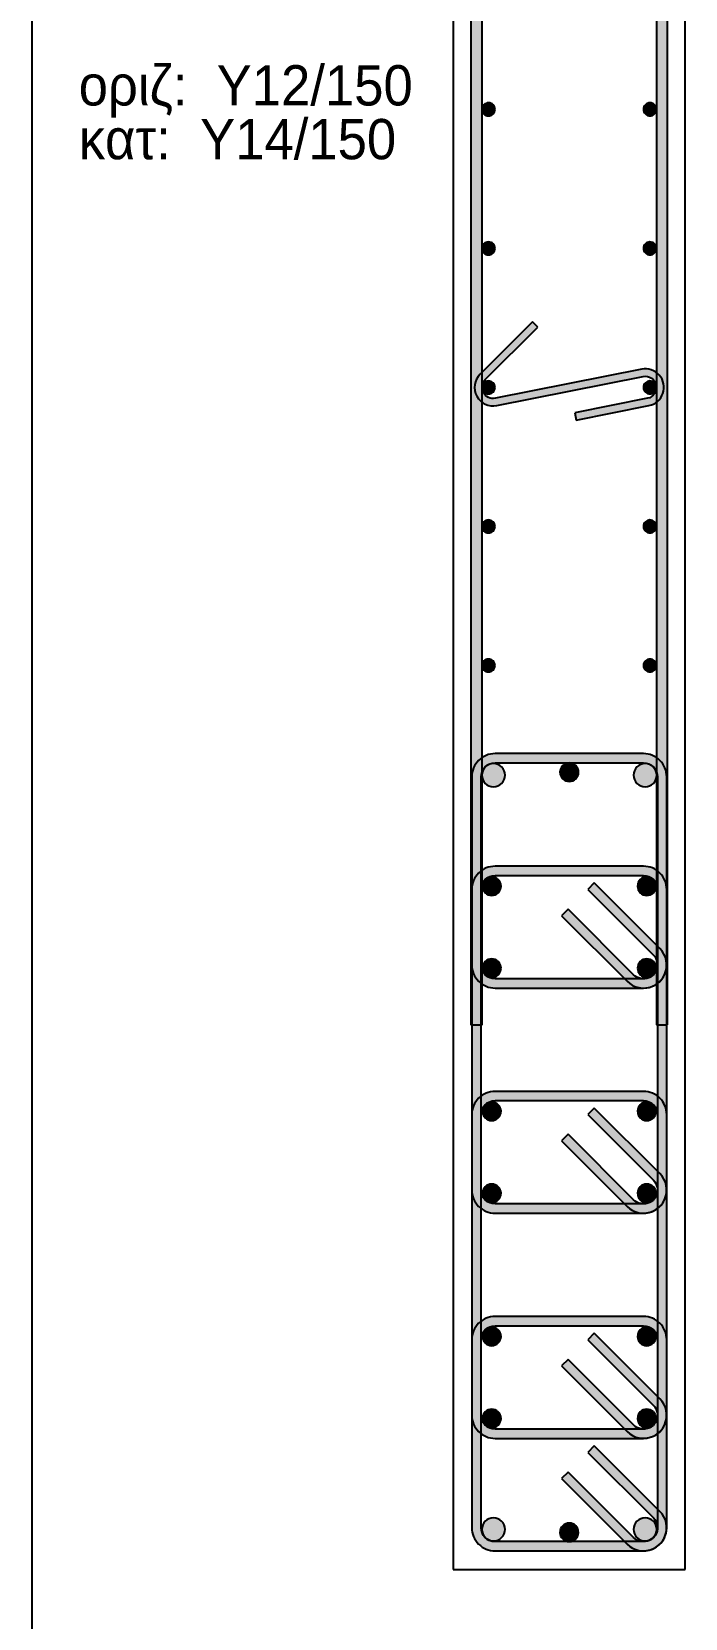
# Model space of a CAD drawing. Header units: millimetres. Extents: x -2171 to 1563, y -1758 to -1505.
# Drawn here: x -622.61 to -619.08, y -1620.84 to -1612.28 of the extents above; entities that cross this region are included whole.
import ezdxf

# ---------------------------------------------------------------- set-up
doc = ezdxf.new("R2010")
doc.units = ezdxf.units.MM
for name, color, linetype in [('Col_Det', 7, 'Continuous'), ('Col_Det_Fill', 7, 'Continuous'), ('Geo_Col_Pro_1', 7, 'Continuous')]:
    doc.layers.add(name, color=color, linetype=linetype)
doc.styles.add('S1Arl22_b_934_161', font='arial.ttf', dxfattribs={"width": 0.933629, "height": 0.002175})

msp = doc.modelspace()

# ---------------------------------------------------------------- hatches: boundary and pattern name
at = {"layer": 'Col_Det_Fill'}
for color, points in [(252, [(-620.1793, -1607.0104), (-620.2393, -1607.0104), (-620.2393, -1617.6343), (-620.1793, -1617.6343)]), (252, [(-619.2393, -1617.6343), (-619.1793, -1617.6343), (-619.1793, -1607.0104), (-619.2393, -1607.0104)]), (133, [(-620.1443, -1612.7323, 0.414214), (-620.1093, -1612.6973, 0.414214), (-620.1443, -1612.6623, 0.414214), (-620.1793, -1612.6973, 0.414214)]), (133, [(-619.2743, -1612.7323, 0.414214), (-619.2393, -1612.6973, 0.414214), (-619.2743, -1612.6623, 0.414214), (-619.3093, -1612.6973, 0.414214)]), (133, [(-620.1443, -1613.4822, 0.414214), (-620.1093, -1613.4472, 0.414214), (-620.1443, -1613.4122, 0.414214), (-620.1793, -1613.4472, 0.414214)]), (133, [(-619.2743, -1613.4822, 0.414214), (-619.2393, -1613.4472, 0.414214), (-619.2743, -1613.4122, 0.414214), (-619.3093, -1613.4472, 0.414214)]), (252, [(-620.19, -1614.1264), (-620.1617, -1614.1547), (-619.8789, -1613.8718), (-619.9071, -1613.8435)]), (252, [(-619.311, -1614.1382), (-619.3188, -1614.099), (-620.1076, -1614.2559), (-620.0998, -1614.2952)]), (252, [(-619.2876, -1614.2559), (-619.2798, -1614.2952, 1), (-619.3188, -1614.099), (-619.311, -1614.1382, -1)]), (252, [(-620.0998, -1614.2952), (-620.1076, -1614.2559, -0.741663), (-620.1617, -1614.1547), (-620.19, -1614.1264, 0.741663)]), (133, [(-620.1443, -1614.2321, 0.414214), (-620.1093, -1614.1971, 0.414214), (-620.1443, -1614.1621, 0.414214), (-620.1793, -1614.1971, 0.414214)]), (133, [(-619.2743, -1614.2321, 0.414214), (-619.2393, -1614.1971, 0.414214), (-619.2743, -1614.1621, 0.414214), (-619.3093, -1614.1971, 0.414214)]), (252, [(-619.6799, -1614.334), (-619.6721, -1614.3732), (-619.2798, -1614.2952), (-619.2876, -1614.2559)]), (133, [(-620.1443, -1614.982, 0.414214), (-620.1093, -1614.947, 0.414214), (-620.1443, -1614.912, 0.414214), (-620.1793, -1614.947, 0.414214)]), (133, [(-619.2743, -1614.982, 0.414214), (-619.2393, -1614.947, 0.414214), (-619.2743, -1614.912, 0.414214), (-619.3093, -1614.947, 0.414214)]), (133, [(-620.1443, -1615.7319, 0.414214), (-620.1093, -1615.6969, 0.414214), (-620.1443, -1615.6619, 0.414214), (-620.1793, -1615.6969, 0.414214)]), (133, [(-619.2743, -1615.7319, 0.414214), (-619.2393, -1615.6969, 0.414214), (-619.2743, -1615.6619, 0.414214), (-619.3093, -1615.6969, 0.414214)]), (252, [(-620.1093, -1616.2223), (-620.1093, -1616.1723, 0.414214), (-620.2343, -1616.2973), (-620.1843, -1616.2973, -0.414214)]), (12, [(-620.1181, -1616.351, 0.414214), (-620.0556, -1616.2885, 0.414214), (-620.1181, -1616.226, 0.414214), (-620.1806, -1616.2885, 0.414214)]), (252, [(-619.3093, -1616.2223), (-619.3093, -1616.1723), (-620.1093, -1616.1723), (-620.1093, -1616.2223)]), (133, [(-619.7093, -1616.3223, 0.414214), (-619.6593, -1616.2723, 0.414214), (-619.7093, -1616.2223, 0.414214), (-619.7593, -1616.2723, 0.414214)]), (12, [(-619.3004, -1616.351, 0.414214), (-619.2379, -1616.2885, 0.414214), (-619.3004, -1616.226, 0.414214), (-619.3629, -1616.2885, 0.414214)]), (252, [(-619.2343, -1616.2973), (-619.1843, -1616.2973, 0.414214), (-619.3093, -1616.1723), (-619.3093, -1616.2223, -0.414214)]), (252, [(-620.1843, -1616.2973), (-620.2343, -1616.2973), (-620.2343, -1620.3473), (-620.1843, -1620.3473)]), (252, [(-619.2343, -1620.3473), (-619.1843, -1620.3473), (-619.1843, -1616.2973), (-619.2343, -1616.2973)]), (252, [(-620.1093, -1616.8295), (-620.1093, -1616.7795, 0.414214), (-620.2343, -1616.9045), (-620.1843, -1616.9045, -0.414214)]), (56, [(-620.127, -1616.9368, 0.414214), (-620.077, -1616.8868, 0.414214), (-620.127, -1616.8368, 0.414214), (-620.177, -1616.8868, 0.414214)]), (252, [(-619.3093, -1616.8295), (-619.3093, -1616.7795), (-620.1093, -1616.7795), (-620.1093, -1616.8295)]), (56, [(-619.2916, -1616.9368, 0.414214), (-619.2416, -1616.8868, 0.414214), (-619.2916, -1616.8368, 0.414214), (-619.3416, -1616.8868, 0.414214)]), (252, [(-619.2343, -1616.9045), (-619.1843, -1616.9045, 0.414214), (-619.3093, -1616.7795), (-619.3093, -1616.8295, -0.414214)]), (252, [(-620.1843, -1616.9045), (-620.2343, -1616.9045), (-620.2343, -1617.3116), (-620.1843, -1617.3116)]), (252, [(-619.2562, -1617.2586), (-619.2209, -1617.2232), (-619.5744, -1616.8697), (-619.6098, -1616.905)]), (252, [(-619.2343, -1617.3116), (-619.1843, -1617.3116), (-619.1843, -1616.9045), (-619.2343, -1616.9045)]), (252, [(-619.7159, -1617.0111), (-619.7512, -1617.0464), (-619.3977, -1617.4), (-619.3623, -1617.3646)]), (252, [(-619.3093, -1617.3866), (-619.3093, -1617.4366, 0.668179), (-619.2209, -1617.2232), (-619.2562, -1617.2586, -0.668179)]), (252, [(-620.1843, -1617.3116), (-620.2343, -1617.3116, 0.414214), (-620.1093, -1617.4366), (-620.1093, -1617.3866, -0.414214)]), (56, [(-620.127, -1617.3793, 0.414214), (-620.077, -1617.3293, 0.414214), (-620.127, -1617.2793, 0.414214), (-620.177, -1617.3293, 0.414214)]), (252, [(-619.3623, -1617.3646), (-619.3977, -1617.4, 0.668179), (-619.1843, -1617.3116), (-619.2343, -1617.3116, -0.668179)]), (56, [(-619.2916, -1617.3793, 0.414214), (-619.2416, -1617.3293, 0.414214), (-619.2916, -1617.2793, 0.414214), (-619.3416, -1617.3293, 0.414214)]), (252, [(-620.1093, -1617.3866), (-620.1093, -1617.4366), (-619.3093, -1617.4366), (-619.3093, -1617.3866)]), (252, [(-620.1093, -1618.0438), (-620.1093, -1617.9938, 0.414214), (-620.2343, -1618.1188), (-620.1843, -1618.1188, -0.414214)]), (252, [(-619.3093, -1618.0438), (-619.3093, -1617.9938), (-620.1093, -1617.9938), (-620.1093, -1618.0438)]), (252, [(-619.2343, -1618.1188), (-619.1843, -1618.1188, 0.414214), (-619.3093, -1617.9938), (-619.3093, -1618.0438, -0.414214)]), (252, [(-620.1843, -1618.1188), (-620.2343, -1618.1188), (-620.2343, -1618.5259), (-620.1843, -1618.5259)]), (56, [(-620.127, -1618.1511, 0.414214), (-620.077, -1618.1011, 0.414214), (-620.127, -1618.0511, 0.414214), (-620.177, -1618.1011, 0.414214)]), (252, [(-619.2562, -1618.4729), (-619.2209, -1618.4375), (-619.5744, -1618.084), (-619.6098, -1618.1193)]), (56, [(-619.2916, -1618.1511, 0.414214), (-619.2416, -1618.1011, 0.414214), (-619.2916, -1618.0511, 0.414214), (-619.3416, -1618.1011, 0.414214)]), (252, [(-619.2343, -1618.5259), (-619.1843, -1618.5259), (-619.1843, -1618.1188), (-619.2343, -1618.1188)]), (252, [(-619.7159, -1618.2254), (-619.7512, -1618.2607), (-619.3977, -1618.6143), (-619.3623, -1618.5789)]), (252, [(-619.3093, -1618.6009), (-619.3093, -1618.6509, 0.668179), (-619.2209, -1618.4375), (-619.2562, -1618.4729, -0.668179)]), (252, [(-620.1843, -1618.5259), (-620.2343, -1618.5259, 0.414214), (-620.1093, -1618.6509), (-620.1093, -1618.6009, -0.414214)]), (56, [(-620.127, -1618.5936, 0.414214), (-620.077, -1618.5436, 0.414214), (-620.127, -1618.4936, 0.414214), (-620.177, -1618.5436, 0.414214)]), (252, [(-619.3623, -1618.5789), (-619.3977, -1618.6143, 0.668179), (-619.1843, -1618.5259), (-619.2343, -1618.5259, -0.668179)]), (56, [(-619.2916, -1618.5936, 0.414214), (-619.2416, -1618.5436, 0.414214), (-619.2916, -1618.4936, 0.414214), (-619.3416, -1618.5436, 0.414214)]), (252, [(-620.1093, -1618.6009), (-620.1093, -1618.6509), (-619.3093, -1618.6509), (-619.3093, -1618.6009)]), (252, [(-620.1093, -1619.258), (-620.1093, -1619.208, 0.414214), (-620.2343, -1619.333), (-620.1843, -1619.333, -0.414214)]), (252, [(-619.3093, -1619.258), (-619.3093, -1619.208), (-620.1093, -1619.208), (-620.1093, -1619.258)]), (252, [(-619.2343, -1619.333), (-619.1843, -1619.333, 0.414214), (-619.3093, -1619.208), (-619.3093, -1619.258, -0.414214)]), (56, [(-620.127, -1619.3654, 0.414214), (-620.077, -1619.3154, 0.414214), (-620.127, -1619.2654, 0.414214), (-620.177, -1619.3154, 0.414214)]), (252, [(-619.2562, -1619.6872), (-619.2209, -1619.6518), (-619.5744, -1619.2982), (-619.6098, -1619.3336)]), (56, [(-619.2916, -1619.3654, 0.414214), (-619.2416, -1619.3154, 0.414214), (-619.2916, -1619.2654, 0.414214), (-619.3416, -1619.3154, 0.414214)]), (252, [(-620.1843, -1619.333), (-620.2343, -1619.333), (-620.2343, -1619.7402), (-620.1843, -1619.7402)]), (252, [(-619.2343, -1619.7402), (-619.1843, -1619.7402), (-619.1843, -1619.333), (-619.2343, -1619.333)]), (252, [(-619.7159, -1619.4397), (-619.7512, -1619.475), (-619.3977, -1619.8286), (-619.3623, -1619.7932)]), (252, [(-619.3093, -1619.8152), (-619.3093, -1619.8652, 0.668179), (-619.2209, -1619.6518), (-619.2562, -1619.6872, -0.668179)]), (252, [(-620.1843, -1619.7402), (-620.2343, -1619.7402, 0.414214), (-620.1093, -1619.8652), (-620.1093, -1619.8152, -0.414214)]), (56, [(-620.127, -1619.8079, 0.414214), (-620.077, -1619.7579, 0.414214), (-620.127, -1619.7079, 0.414214), (-620.177, -1619.7579, 0.414214)]), (252, [(-619.3623, -1619.7932), (-619.3977, -1619.8286, 0.668179), (-619.1843, -1619.7402), (-619.2343, -1619.7402, -0.668179)]), (56, [(-619.2916, -1619.8079, 0.414214), (-619.2416, -1619.7579, 0.414214), (-619.2916, -1619.7079, 0.414214), (-619.3416, -1619.7579, 0.414214)]), (252, [(-620.1093, -1619.8152), (-620.1093, -1619.8652), (-619.3093, -1619.8652), (-619.3093, -1619.8152)]), (252, [(-619.2562, -1620.2943), (-619.2209, -1620.2589), (-619.5744, -1619.9054), (-619.6098, -1619.9407)]), (252, [(-619.7159, -1620.0468), (-619.7512, -1620.0822), (-619.3977, -1620.4357), (-619.3623, -1620.4004)]), (252, [(-619.3093, -1620.4223), (-619.3093, -1620.4723, 0.668179), (-619.2209, -1620.2589), (-619.2562, -1620.2943, -0.668179)]), (252, [(-620.1843, -1620.3473), (-620.2343, -1620.3473, 0.414214), (-620.1093, -1620.4723), (-620.1093, -1620.4223, -0.414214)]), (12, [(-620.1181, -1620.4187, 0.414214), (-620.0556, -1620.3562, 0.414214), (-620.1181, -1620.2937, 0.414214), (-620.1806, -1620.3562, 0.414214)]), (133, [(-619.7095, -1620.4223, 0.414214), (-619.6595, -1620.3723, 0.414214), (-619.7095, -1620.3223, 0.414214), (-619.7595, -1620.3723, 0.414214)]), (252, [(-619.3623, -1620.4004), (-619.3977, -1620.4357, 0.668179), (-619.1843, -1620.3473), (-619.2343, -1620.3473, -0.668179)]), (12, [(-619.3004, -1620.4187, 0.414214), (-619.2379, -1620.3562, 0.414214), (-619.3004, -1620.2937, 0.414214), (-619.3629, -1620.3562, 0.414214)]), (252, [(-620.1093, -1620.4223), (-620.1093, -1620.4723), (-619.3093, -1620.4723), (-619.3093, -1620.4223)])]:
    msp.add_hatch(color=color, dxfattribs=at).paths.add_polyline_path(points)

# ---------------------------------------------------------------- linework, layer by layer
at = {"layer": 'Col_Det', "color": 7}
for points in [[(-620.3343, -1604.0723), (-620.3343, -1620.5723)], [(-619.0843, -1620.5723), (-619.0843, -1605.3223)], [(-620.2393, -1607.0104), (-620.2393, -1617.6343)], [(-620.1793, -1617.6343), (-620.1793, -1607.0104)], [(-619.2393, -1607.0104), (-619.2393, -1617.6343)], [(-619.1793, -1617.6343), (-619.1793, -1607.0104)], [(-619.9071, -1613.8435), (-620.19, -1614.1264)], [(-619.8789, -1613.8718), (-619.9071, -1613.8435)], [(-620.1617, -1614.1547), (-619.8789, -1613.8718)], [(-619.3188, -1614.099), (-620.1076, -1614.2559)], [(-620.0998, -1614.2952), (-619.311, -1614.1382)], [(-619.2876, -1614.2559), (-619.6799, -1614.334)], [(-619.6799, -1614.334), (-619.6721, -1614.3732)], [(-619.6721, -1614.3732), (-619.2798, -1614.2952)], [(-619.3093, -1616.1723), (-620.1093, -1616.1723)], [(-620.1093, -1616.2223), (-619.3093, -1616.2223)], [(-620.2343, -1616.2973), (-620.2343, -1620.3473)], [(-620.1843, -1620.3473), (-620.1843, -1616.2973)], [(-619.2343, -1616.2973), (-619.2343, -1620.3473)], [(-619.1843, -1620.3473), (-619.1843, -1616.2973)], [(-619.3093, -1616.7795), (-620.1093, -1616.7795)], [(-620.1093, -1616.8295), (-619.3093, -1616.8295)], [(-620.2343, -1616.9045), (-620.2343, -1617.3116)], [(-620.1843, -1617.3116), (-620.1843, -1616.9045)], [(-619.5744, -1616.8697), (-619.6098, -1616.905)], [(-619.6098, -1616.905), (-619.2562, -1617.2586)], [(-619.2209, -1617.2232), (-619.5744, -1616.8697)], [(-619.2343, -1616.9045), (-619.2343, -1617.3116)], [(-619.1843, -1617.3116), (-619.1843, -1616.9045)], [(-619.7159, -1617.0111), (-619.7512, -1617.0464)], [(-619.3623, -1617.3646), (-619.7159, -1617.0111)], [(-619.7512, -1617.0464), (-619.3977, -1617.4)], [(-619.3093, -1617.3866), (-620.1093, -1617.3866)], [(-620.1093, -1617.4366), (-619.3093, -1617.4366)], [(-620.2393, -1617.6343), (-620.1793, -1617.6343)], [(-619.2393, -1617.6343), (-619.1793, -1617.6343)], [(-619.3093, -1617.9938), (-620.1093, -1617.9938)], [(-620.2343, -1618.1188), (-620.2343, -1618.5259)], [(-620.1843, -1618.5259), (-620.1843, -1618.1188)], [(-620.1093, -1618.0438), (-619.3093, -1618.0438)], [(-619.5744, -1618.084), (-619.6098, -1618.1193)], [(-619.6098, -1618.1193), (-619.2562, -1618.4729)], [(-619.2209, -1618.4375), (-619.5744, -1618.084)], [(-619.2343, -1618.1188), (-619.2343, -1618.5259)], [(-619.1843, -1618.5259), (-619.1843, -1618.1188)], [(-619.7159, -1618.2254), (-619.7512, -1618.2607)], [(-619.7512, -1618.2607), (-619.3977, -1618.6143)], [(-619.3623, -1618.5789), (-619.7159, -1618.2254)], [(-619.3093, -1618.6009), (-620.1093, -1618.6009)], [(-620.1093, -1618.6509), (-619.3093, -1618.6509)], [(-619.3093, -1619.208), (-620.1093, -1619.208)], [(-620.1093, -1619.258), (-619.3093, -1619.258)], [(-619.5744, -1619.2982), (-619.6098, -1619.3336)], [(-619.2209, -1619.6518), (-619.5744, -1619.2982)], [(-620.2343, -1619.333), (-620.2343, -1619.7402)], [(-620.1843, -1619.7402), (-620.1843, -1619.333)], [(-619.6098, -1619.3336), (-619.2562, -1619.6872)], [(-619.2343, -1619.333), (-619.2343, -1619.7402)], [(-619.1843, -1619.7402), (-619.1843, -1619.333)], [(-619.7159, -1619.4397), (-619.7512, -1619.475)], [(-619.7512, -1619.475), (-619.3977, -1619.8286)], [(-619.3623, -1619.7932), (-619.7159, -1619.4397)], [(-619.3093, -1619.8152), (-620.1093, -1619.8152)], [(-620.1093, -1619.8652), (-619.3093, -1619.8652)], [(-619.5744, -1619.9054), (-619.6098, -1619.9407)], [(-619.2209, -1620.2589), (-619.5744, -1619.9054)], [(-619.6098, -1619.9407), (-619.2562, -1620.2943)], [(-619.7159, -1620.0468), (-619.7512, -1620.0822)], [(-619.7512, -1620.0822), (-619.3977, -1620.4357)], [(-619.3623, -1620.4004), (-619.7159, -1620.0468)], [(-619.3093, -1620.4223), (-620.1093, -1620.4223)], [(-620.1093, -1620.4723), (-619.3093, -1620.4723)], [(-620.3343, -1620.5723), (-619.0843, -1620.5723)]]:
    msp.add_lwpolyline(points, dxfattribs=at)
for points in [[(-620.1443, -1612.6623, 0.414214), (-620.1793, -1612.6973, 0.414214)], [(-620.1793, -1612.6973, 0.414214), (-620.1443, -1612.7323, 0.414214)], [(-620.1093, -1612.6973, 0.414214), (-620.1443, -1612.6623, 0.414214)], [(-620.1443, -1612.7323, 0.414214), (-620.1093, -1612.6973, 0.414214)], [(-619.2743, -1612.6623, 0.414214), (-619.3093, -1612.6973, 0.414214)], [(-619.3093, -1612.6973, 0.414214), (-619.2743, -1612.7323, 0.414214)], [(-619.2393, -1612.6973, 0.414214), (-619.2743, -1612.6623, 0.414214)], [(-619.2743, -1612.7323, 0.414214), (-619.2393, -1612.6973, 0.414214)], [(-620.1443, -1613.4122, 0.414214), (-620.1793, -1613.4472, 0.414214)], [(-620.1093, -1613.4472, 0.414214), (-620.1443, -1613.4122, 0.414214)], [(-619.2743, -1613.4122, 0.414214), (-619.3093, -1613.4472, 0.414214)], [(-619.2393, -1613.4472, 0.414214), (-619.2743, -1613.4122, 0.414214)], [(-620.1793, -1613.4472, 0.414214), (-620.1443, -1613.4822, 0.414214)], [(-620.1443, -1613.4822, 0.414214), (-620.1093, -1613.4472, 0.414214)], [(-619.3093, -1613.4472, 0.414214), (-619.2743, -1613.4822, 0.414214)], [(-619.2743, -1613.4822, 0.414214), (-619.2393, -1613.4472, 0.414214)], [(-619.2798, -1614.2952, 1), (-619.3188, -1614.099)], [(-620.19, -1614.1264, 0.741663), (-620.0998, -1614.2952, 0.741663)], [(-620.1076, -1614.2559, -0.741663), (-620.1617, -1614.1547)], [(-620.1443, -1614.1621, 0.414214), (-620.1793, -1614.1971, 0.414214)], [(-620.1093, -1614.1971, 0.414214), (-620.1443, -1614.1621, 0.414214)], [(-619.311, -1614.1382, -1), (-619.2876, -1614.2559, -1)], [(-619.2743, -1614.1621, 0.414214), (-619.3093, -1614.1971, 0.414214)], [(-619.2393, -1614.1971, 0.414214), (-619.2743, -1614.1621, 0.414214)], [(-620.1793, -1614.1971, 0.414214), (-620.1443, -1614.2321, 0.414214)], [(-620.1443, -1614.2321, 0.414214), (-620.1093, -1614.1971, 0.414214)], [(-619.3093, -1614.1971, 0.414214), (-619.2743, -1614.2321, 0.414214)], [(-619.2743, -1614.2321, 0.414214), (-619.2393, -1614.1971, 0.414214)], [(-620.1443, -1614.912, 0.414214), (-620.1793, -1614.947, 0.414214)], [(-620.1793, -1614.947, 0.414214), (-620.1443, -1614.982, 0.414214)], [(-620.1093, -1614.947, 0.414214), (-620.1443, -1614.912, 0.414214)], [(-620.1443, -1614.982, 0.414214), (-620.1093, -1614.947, 0.414214)], [(-619.2743, -1614.912, 0.414214), (-619.3093, -1614.947, 0.414214)], [(-619.3093, -1614.947, 0.414214), (-619.2743, -1614.982, 0.414214)], [(-619.2393, -1614.947, 0.414214), (-619.2743, -1614.912, 0.414214)], [(-619.2743, -1614.982, 0.414214), (-619.2393, -1614.947, 0.414214)], [(-620.1443, -1615.6619, 0.414214), (-620.1793, -1615.6969, 0.414214)], [(-620.1793, -1615.6969, 0.414214), (-620.1443, -1615.7319, 0.414214)], [(-620.1093, -1615.6969, 0.414214), (-620.1443, -1615.6619, 0.414214)], [(-620.1443, -1615.7319, 0.414214), (-620.1093, -1615.6969, 0.414214)], [(-619.2743, -1615.6619, 0.414214), (-619.3093, -1615.6969, 0.414214)], [(-619.3093, -1615.6969, 0.414214), (-619.2743, -1615.7319, 0.414214)], [(-619.2393, -1615.6969, 0.414214), (-619.2743, -1615.6619, 0.414214)], [(-619.2743, -1615.7319, 0.414214), (-619.2393, -1615.6969, 0.414214)], [(-620.1093, -1616.1723, 0.414214), (-620.2343, -1616.2973)], [(-620.1843, -1616.2973, -0.414214), (-620.1093, -1616.2223, -0.414214)], [(-620.1181, -1616.226, 0.414214), (-620.1806, -1616.2885, 0.414214)], [(-620.0556, -1616.2885, 0.414214), (-620.1181, -1616.226, 0.414214)], [(-619.7093, -1616.2223, 0.414214), (-619.7593, -1616.2723, 0.414214)], [(-619.6593, -1616.2723, 0.414214), (-619.7093, -1616.2223, 0.414214)], [(-619.3004, -1616.226, 0.414214), (-619.3629, -1616.2885, 0.414214)], [(-619.1843, -1616.2973, 0.414214), (-619.3093, -1616.1723)], [(-619.3093, -1616.2223, -0.414214), (-619.2343, -1616.2973, -0.414214)], [(-619.2379, -1616.2885, 0.414214), (-619.3004, -1616.226, 0.414214)], [(-620.1806, -1616.2885, 0.414214), (-620.1181, -1616.351, 0.414214)], [(-620.1181, -1616.351, 0.414214), (-620.0556, -1616.2885, 0.414214)], [(-619.7593, -1616.2723, 0.414214), (-619.7093, -1616.3223, 0.414214)], [(-619.7093, -1616.3223, 0.414214), (-619.6593, -1616.2723, 0.414214)], [(-619.3629, -1616.2885, 0.414214), (-619.3004, -1616.351, 0.414214)], [(-619.3004, -1616.351, 0.414214), (-619.2379, -1616.2885, 0.414214)], [(-620.1093, -1616.7795, 0.414214), (-620.2343, -1616.9045)], [(-620.1843, -1616.9045, -0.414214), (-620.1093, -1616.8295, -0.414214)], [(-620.127, -1616.8368, 0.414214), (-620.177, -1616.8868, 0.414214)], [(-620.077, -1616.8868, 0.414214), (-620.127, -1616.8368, 0.414214)], [(-619.2916, -1616.8368, 0.414214), (-619.3416, -1616.8868, 0.414214)], [(-619.1843, -1616.9045, 0.414214), (-619.3093, -1616.7795)], [(-619.3093, -1616.8295, -0.414214), (-619.2343, -1616.9045, -0.414214)], [(-619.2416, -1616.8868, 0.414214), (-619.2916, -1616.8368, 0.414214)], [(-620.177, -1616.8868, 0.414214), (-620.127, -1616.9368, 0.414214)], [(-620.127, -1616.9368, 0.414214), (-620.077, -1616.8868, 0.414214)], [(-619.3416, -1616.8868, 0.414214), (-619.2916, -1616.9368, 0.414214)], [(-619.2916, -1616.9368, 0.414214), (-619.2416, -1616.8868, 0.414214)], [(-619.3093, -1617.4366, 0.668179), (-619.2209, -1617.2232)], [(-619.2562, -1617.2586, -0.668179), (-619.3093, -1617.3866, -0.668179)], [(-620.2343, -1617.3116, 0.414214), (-620.1093, -1617.4366)], [(-620.1093, -1617.3866, -0.414214), (-620.1843, -1617.3116, -0.414214)], [(-620.127, -1617.2793, 0.414214), (-620.177, -1617.3293, 0.414214)], [(-620.177, -1617.3293, 0.414214), (-620.127, -1617.3793, 0.414214)], [(-620.077, -1617.3293, 0.414214), (-620.127, -1617.2793, 0.414214)], [(-620.127, -1617.3793, 0.414214), (-620.077, -1617.3293, 0.414214)], [(-619.3977, -1617.4, 0.668179), (-619.1843, -1617.3116)], [(-619.2343, -1617.3116, -0.668179), (-619.3623, -1617.3646, -0.668179)], [(-619.2916, -1617.2793, 0.414214), (-619.3416, -1617.3293, 0.414214)], [(-619.3416, -1617.3293, 0.414214), (-619.2916, -1617.3793, 0.414214)], [(-619.2416, -1617.3293, 0.414214), (-619.2916, -1617.2793, 0.414214)], [(-619.2916, -1617.3793, 0.414214), (-619.2416, -1617.3293, 0.414214)], [(-620.1093, -1617.9938, 0.414214), (-620.2343, -1618.1188)], [(-619.1843, -1618.1188, 0.414214), (-619.3093, -1617.9938)], [(-620.1843, -1618.1188, -0.414214), (-620.1093, -1618.0438, -0.414214)], [(-620.127, -1618.0511, 0.414214), (-620.177, -1618.1011, 0.414214)], [(-620.177, -1618.1011, 0.414214), (-620.127, -1618.1511, 0.414214)], [(-620.077, -1618.1011, 0.414214), (-620.127, -1618.0511, 0.414214)], [(-620.127, -1618.1511, 0.414214), (-620.077, -1618.1011, 0.414214)], [(-619.2916, -1618.0511, 0.414214), (-619.3416, -1618.1011, 0.414214)], [(-619.3416, -1618.1011, 0.414214), (-619.2916, -1618.1511, 0.414214)], [(-619.3093, -1618.0438, -0.414214), (-619.2343, -1618.1188, -0.414214)], [(-619.2416, -1618.1011, 0.414214), (-619.2916, -1618.0511, 0.414214)], [(-619.2916, -1618.1511, 0.414214), (-619.2416, -1618.1011, 0.414214)], [(-619.3093, -1618.6509, 0.668179), (-619.2209, -1618.4375)], [(-620.2343, -1618.5259, 0.414214), (-620.1093, -1618.6509)], [(-620.1093, -1618.6009, -0.414214), (-620.1843, -1618.5259, -0.414214)], [(-620.127, -1618.4936, 0.414214), (-620.177, -1618.5436, 0.414214)], [(-620.177, -1618.5436, 0.414214), (-620.127, -1618.5936, 0.414214)], [(-620.077, -1618.5436, 0.414214), (-620.127, -1618.4936, 0.414214)], [(-620.127, -1618.5936, 0.414214), (-620.077, -1618.5436, 0.414214)], [(-619.3977, -1618.6143, 0.668179), (-619.1843, -1618.5259)], [(-619.2343, -1618.5259, -0.668179), (-619.3623, -1618.5789, -0.668179)], [(-619.2916, -1618.4936, 0.414214), (-619.3416, -1618.5436, 0.414214)], [(-619.3416, -1618.5436, 0.414214), (-619.2916, -1618.5936, 0.414214)], [(-619.2562, -1618.4729, -0.668179), (-619.3093, -1618.6009, -0.668179)], [(-619.2416, -1618.5436, 0.414214), (-619.2916, -1618.4936, 0.414214)], [(-619.2916, -1618.5936, 0.414214), (-619.2416, -1618.5436, 0.414214)], [(-620.1093, -1619.208, 0.414214), (-620.2343, -1619.333)], [(-619.1843, -1619.333, 0.414214), (-619.3093, -1619.208)], [(-620.1843, -1619.333, -0.414214), (-620.1093, -1619.258, -0.414214)], [(-620.127, -1619.2654, 0.414214), (-620.177, -1619.3154, 0.414214)], [(-620.177, -1619.3154, 0.414214), (-620.127, -1619.3654, 0.414214)], [(-620.077, -1619.3154, 0.414214), (-620.127, -1619.2654, 0.414214)], [(-620.127, -1619.3654, 0.414214), (-620.077, -1619.3154, 0.414214)], [(-619.2916, -1619.2654, 0.414214), (-619.3416, -1619.3154, 0.414214)], [(-619.3416, -1619.3154, 0.414214), (-619.2916, -1619.3654, 0.414214)], [(-619.3093, -1619.258, -0.414214), (-619.2343, -1619.333, -0.414214)], [(-619.2416, -1619.3154, 0.414214), (-619.2916, -1619.2654, 0.414214)], [(-619.2916, -1619.3654, 0.414214), (-619.2416, -1619.3154, 0.414214)], [(-619.3093, -1619.8652, 0.668179), (-619.2209, -1619.6518)], [(-620.2343, -1619.7402, 0.414214), (-620.1093, -1619.8652)], [(-620.1093, -1619.8152, -0.414214), (-620.1843, -1619.7402, -0.414214)], [(-620.127, -1619.7079, 0.414214), (-620.177, -1619.7579, 0.414214)], [(-620.077, -1619.7579, 0.414214), (-620.127, -1619.7079, 0.414214)], [(-619.3977, -1619.8286, 0.668179), (-619.1843, -1619.7402)], [(-619.2343, -1619.7402, -0.668179), (-619.3623, -1619.7932, -0.668179)], [(-619.2916, -1619.7079, 0.414214), (-619.3416, -1619.7579, 0.414214)], [(-619.2562, -1619.6872, -0.668179), (-619.3093, -1619.8152, -0.668179)], [(-619.2416, -1619.7579, 0.414214), (-619.2916, -1619.7079, 0.414214)], [(-620.177, -1619.7579, 0.414214), (-620.127, -1619.8079, 0.414214)], [(-620.127, -1619.8079, 0.414214), (-620.077, -1619.7579, 0.414214)], [(-619.3416, -1619.7579, 0.414214), (-619.2916, -1619.8079, 0.414214)], [(-619.2916, -1619.8079, 0.414214), (-619.2416, -1619.7579, 0.414214)], [(-619.3093, -1620.4723, 0.668179), (-619.2209, -1620.2589)], [(-620.2343, -1620.3473, 0.414214), (-620.1093, -1620.4723)], [(-620.1093, -1620.4223, -0.414214), (-620.1843, -1620.3473, -0.414214)], [(-620.1181, -1620.2937, 0.414214), (-620.1806, -1620.3562, 0.414214)], [(-620.0556, -1620.3562, 0.414214), (-620.1181, -1620.2937, 0.414214)], [(-619.7095, -1620.3223, 0.414214), (-619.7595, -1620.3723, 0.414214)], [(-619.6595, -1620.3723, 0.414214), (-619.7095, -1620.3223, 0.414214)], [(-619.3977, -1620.4357, 0.668179), (-619.1843, -1620.3473)], [(-619.3004, -1620.2937, 0.414214), (-619.3629, -1620.3562, 0.414214)], [(-619.2343, -1620.3473, -0.668179), (-619.3623, -1620.4004, -0.668179)], [(-619.2562, -1620.2943, -0.668179), (-619.3093, -1620.4223, -0.668179)], [(-619.2379, -1620.3562, 0.414214), (-619.3004, -1620.2937, 0.414214)], [(-620.1806, -1620.3562, 0.414214), (-620.1181, -1620.4187, 0.414214)], [(-620.1181, -1620.4187, 0.414214), (-620.0556, -1620.3562, 0.414214)], [(-619.7595, -1620.3723, 0.414214), (-619.7095, -1620.4223, 0.414214)], [(-619.7095, -1620.4223, 0.414214), (-619.6595, -1620.3723, 0.414214)], [(-619.3629, -1620.3562, 0.414214), (-619.3004, -1620.4187, 0.414214)], [(-619.3004, -1620.4187, 0.414214), (-619.2379, -1620.3562, 0.414214)]]:
    msp.add_lwpolyline(points, format="xyb", dxfattribs=at)
at = {"layer": 'Geo_Col_Pro_1', "color": 4, "linetype": 'Continuous', "ltscale": 0.5}
msp.add_line((-622.606, -1598.3514), (-622.606, -1630.2944), dxfattribs=at)

# ---------------------------------------------------------------- texts
at = {"layer": 'Col_Det', "color": 7, "style": 'S1Arl22_b_934_161', "width": 0.933629}
for s, p in [('οριζ:  Y12/150', (-622.3531, -1612.6765)), ('κατ:  Y14/150', (-622.3531, -1612.9665))]:
    msp.add_text(s, height=0.2175, dxfattribs=at).set_placement(p)

doc.saveas('drawing.dxf')
